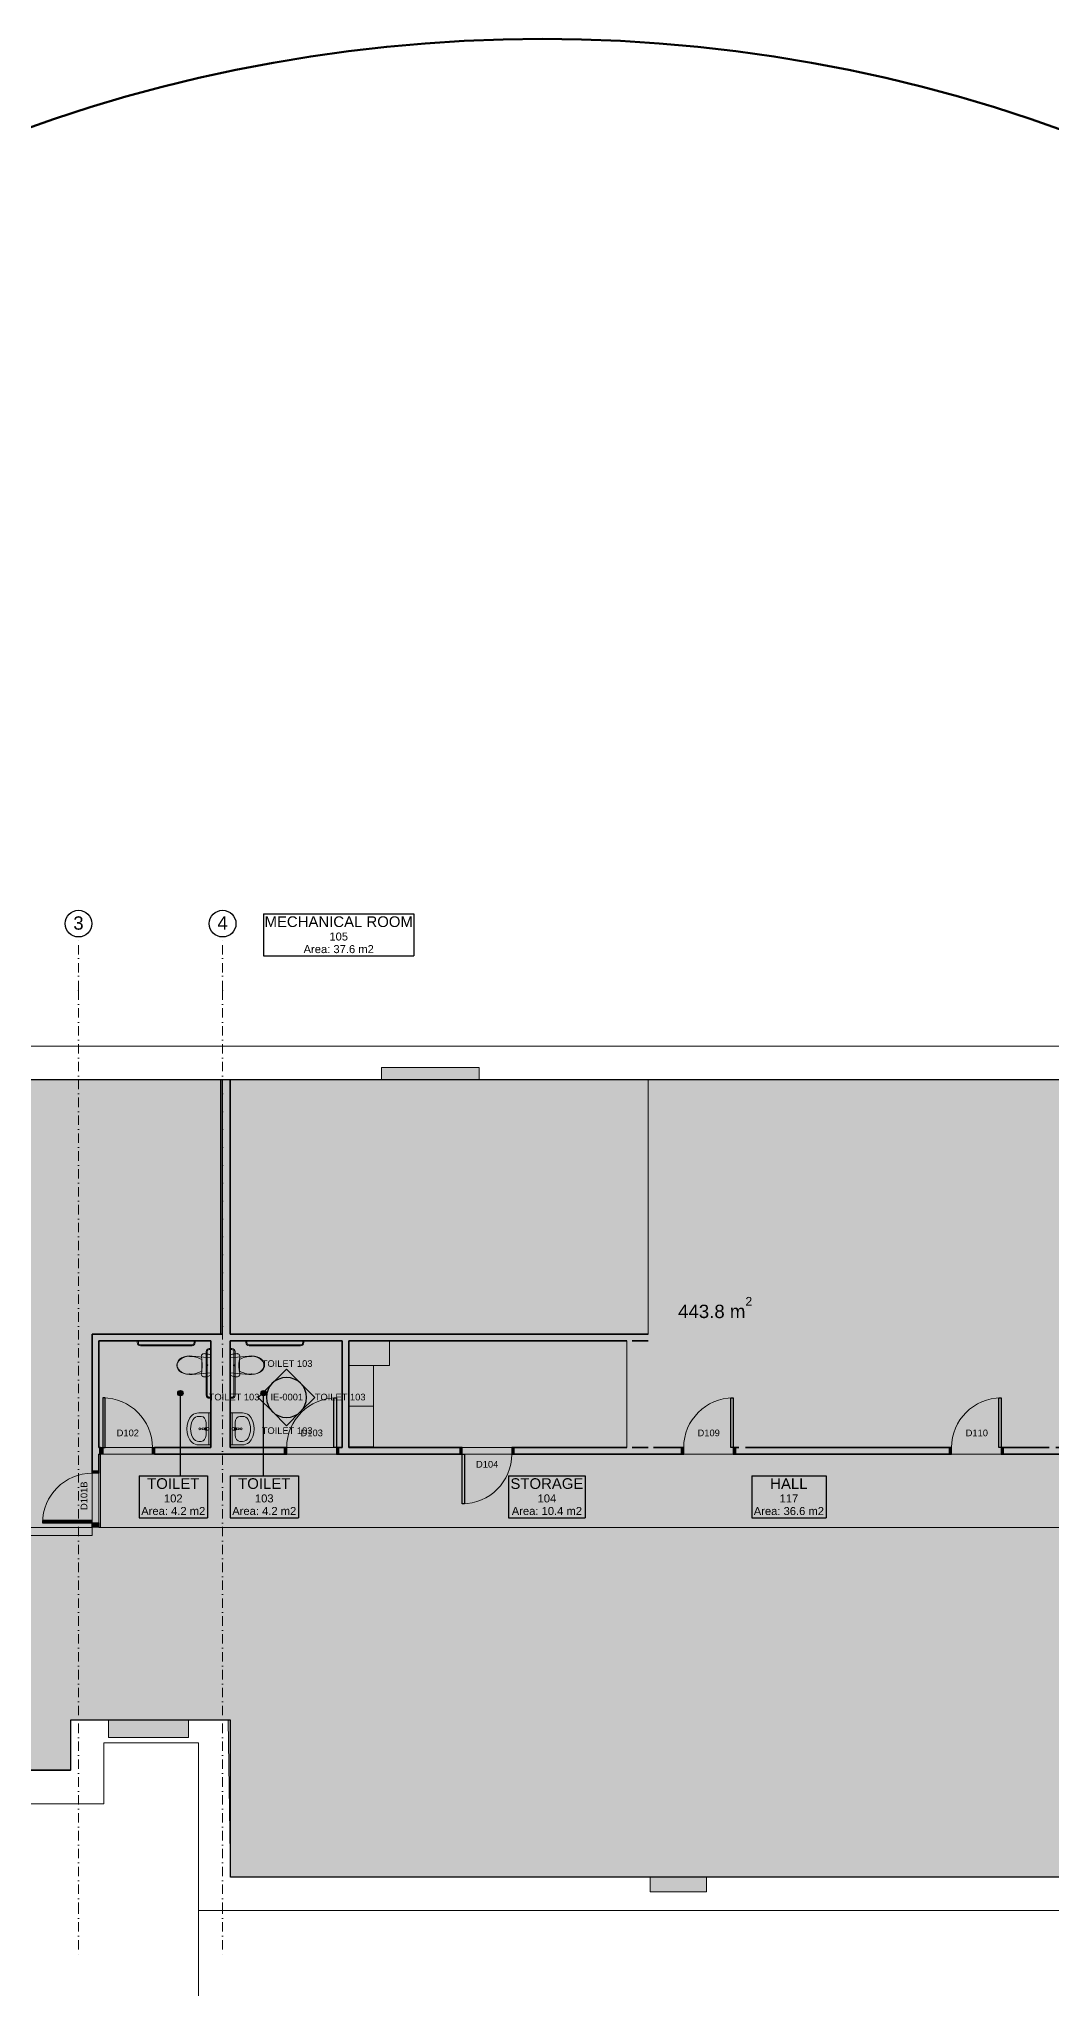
# Model space of a CAD drawing. Header units: millimetres. Extents: x -4040 to 97987, y -17467 to 39515.
# Drawn here: x 59913 to 78874, y 2981 to 39515 of the extents above; entities that cross this region are included whole.
import ezdxf
from ezdxf.enums import TextEntityAlignment as Align

# ---------------------------------------------------------------- set-up
doc = ezdxf.new("R2010")
doc.units = ezdxf.units.MM
doc.header["$MEASUREMENT"] = 0
doc.linetypes.add('Dot & Dashed', pattern=[335.138881, 176.388884, -88.194442, 0, -70.555556])
for name, color, linetype in [('A-Zz_50_90_00-M_GrossInternal', 7, 'Continuous'), ('A-Zz_60_50_30-P_MarkerInteriorElevation', 7, 'Continuous'), ('NewA-Ee_25_10-M_WallsInternal', 7, 'Continuous'), ('NewA-Ee_30_40-M_Floors', 7, 'Continuous'), ('NewA-Ee_30_60-M_Pavements', 7, 'Continuous'), ('NewA-Ee_40_20-M_GeneralFFAndEInternalEquipment', 7, 'Continuous'), ('NewA-Ee_40_20-M_GeneralFFAndEInternalFixed', 7, 'Continuous'), ('NewA-Ee_40_20-M_GeneralFFAndEInternalSanitary', 7, 'Continuous'), ('NewA-SL-M_SpacesExternal', 7, 'Continuous'), ('NewA-SL-M_SpacesInternal', 7, 'Continuous'), ('NewA-Ss_30_25-M_CeilingAndSoffitSystems', 7, 'Continuous'), ('NewA-Zz_35_40_80-M_GridStructural', 7, 'Continuous'), ('NewA-Zz_50_10_70-P_BoundarySiteRed', 7, 'Continuous'), ('NewA-Zz_50_10_90-P_BoundarySpace', 7, 'Continuous'), ('NewA-Zz_50_90_00-M_GrossInternal', 7, 'Continuous')]:
    doc.layers.add(name, color=color, linetype=linetype)
doc.styles.add('GENERATED_STYLE_1', font='')
doc.styles.get('GENERATED_STYLE_1').set_extended_font_data('Arial')

# ---------------------------------------------------------------- blocks, each defined once
blk = doc.blocks.new('HALL_117_17_1', base_point=(73962, 12228))
at = {"layer": 'NewA-SL-M_SpacesInternal', "color": 253, "linetype": 'Continuous', "lineweight": 13}
for p, q in [((87228, 12987), (61036, 12987)), ((61036, 12987), (61036, 11612)), ((87228, 11612), (87228, 12987)), ((61036, 11612), (61036, 11612)), ((61036, 11612), (82903, 11612)), ((82903, 11612), (87228, 11612))]:
    blk.add_line(p, q, dxfattribs=at)
at = {"layer": 'NewA-SL-M_SpacesInternal', "linetype": 'Continuous'}
for p, q in [((73266, 12581), (73266, 12267)), ((73266, 12581), (74659, 12581)), ((74659, 12581), (74659, 12267)), ((73266, 12267), (73266, 12031)), ((74659, 12267), (74659, 12031)), ((73266, 12031), (73266, 11796)), ((73266, 11796), (74659, 11796)), ((74659, 12031), (74659, 11796))]:
    blk.add_line(p, q, dxfattribs=at)
at = {"layer": 'NewA-SL-M_SpacesInternal', "color": 5, "lineweight": 70, "style": 'GENERATED_STYLE_1'}
for tag, height, p in [('ROOM_NAME', 200, (73962, 12536)), ('ROOM_NUMBER', 150, (73962, 12233)), ('adj_text', 150, (73962, 11997))]:
    blk.add_attdef(tag, text='', height=height, dxfattribs=at).set_placement(p, align=Align.TOP_CENTER)
blk = doc.blocks.new('MECHANICAL ROOM_105_18_1', base_point=(65528, 22761))
at = {"layer": 'NewA-SL-M_SpacesInternal', "linetype": 'Continuous'}
for p, q in [((64120, 23115), (64120, 22800)), ((64120, 23115), (66937, 23115)), ((66937, 23115), (66937, 22800)), ((64120, 22800), (64120, 22565)), ((66937, 22800), (66937, 22565)), ((64120, 22565), (64120, 22329)), ((64120, 22329), (66937, 22329)), ((66937, 22565), (66937, 22329))]:
    blk.add_line(p, q, dxfattribs=at)
at = {"layer": 'NewA-SL-M_SpacesInternal', "color": 253, "linetype": 'Continuous', "lineweight": 13}
for p, q in [((71328, 20011), (63496, 20011)), ((63496, 20011), (63496, 15235)), ((71328, 15235), (71328, 20011)), ((63496, 15235), (71328, 15235))]:
    blk.add_line(p, q, dxfattribs=at)
at = {"layer": 'NewA-SL-M_SpacesInternal', "color": 5, "lineweight": 70, "style": 'GENERATED_STYLE_1'}
for tag, height, p in [('ROOM_NAME', 200, (65528, 23069)), ('ROOM_NUMBER', 150, (65528, 22766)), ('adj_text', 150, (65528, 22530))]:
    blk.add_attdef(tag, text='', height=height, dxfattribs=at).set_placement(p, align=Align.TOP_CENTER)
blk = doc.blocks.new('STORAGE_104_19_1', base_point=(69429, 12229))
at = {"layer": 'NewA-SL-M_SpacesInternal', "color": 253, "linetype": 'Continuous', "lineweight": 13}
for p, q in [((70928, 15110), (65721, 15110)), ((65721, 15110), (65721, 13112)), ((70928, 13112), (70928, 15110)), ((65721, 13112), (70928, 13112))]:
    blk.add_line(p, q, dxfattribs=at)
at = {"layer": 'NewA-SL-M_SpacesInternal', "linetype": 'Continuous'}
for p, q in [((68711, 12582), (68711, 12268)), ((68711, 12582), (70147, 12582)), ((70147, 12582), (70147, 12268)), ((68711, 12268), (68711, 12032)), ((70147, 12268), (70147, 12032)), ((68711, 12032), (68711, 11797)), ((68711, 11797), (70147, 11797)), ((70147, 12032), (70147, 11797))]:
    blk.add_line(p, q, dxfattribs=at)
at = {"layer": 'NewA-SL-M_SpacesInternal', "color": 5, "lineweight": 70, "style": 'GENERATED_STYLE_1'}
for tag, height, p in [('ROOM_NAME', 200, (69429, 12537)), ('ROOM_NUMBER', 150, (69429, 12234)), ('adj_text', 150, (69429, 11998))]:
    blk.add_attdef(tag, text='', height=height, dxfattribs=at).set_placement(p, align=Align.TOP_CENTER)
blk = doc.blocks.new('TOILET_103_20_1', base_point=(64133, 12229))
at = {"layer": 'NewA-SL-M_SpacesInternal', "color": 253, "linetype": 'Continuous', "lineweight": 13}
for p, q in [((65596, 15110), (63495, 15110)), ((63495, 15110), (63495, 13112)), ((65596, 13112), (65596, 15110)), ((63495, 13112), (65596, 13112))]:
    blk.add_line(p, q, dxfattribs=at)
at = {"layer": 'NewA-SL-M_SpacesInternal', "linetype": 'Continuous'}
for p, q in [((63495, 12582), (63495, 12268)), ((63495, 12582), (64772, 12582)), ((64772, 12582), (64772, 12268)), ((63495, 12268), (63495, 12032)), ((64772, 12268), (64772, 12032)), ((63495, 12032), (63495, 11797)), ((63495, 11797), (64772, 11797)), ((64772, 12032), (64772, 11797))]:
    blk.add_line(p, q, dxfattribs=at)
at = {"layer": 'NewA-SL-M_SpacesInternal', "color": 5, "lineweight": 70, "style": 'GENERATED_STYLE_1'}
for tag, height, p in [('ROOM_NAME', 200, (64133, 12537)), ('ROOM_NUMBER', 150, (64133, 12234)), ('adj_text', 150, (64133, 11998))]:
    blk.add_attdef(tag, text='', height=height, dxfattribs=at).set_placement(p, align=Align.TOP_CENTER)
blk = doc.blocks.new('TOILET_102_21_1', base_point=(62429, 12229))
at = {"layer": 'NewA-SL-M_SpacesInternal', "color": 253, "linetype": 'Continuous', "lineweight": 13}
for p, q in [((63135, 15110), (61036, 15110)), ((61036, 15110), (61036, 13112)), ((63135, 13112), (63135, 15110)), ((61036, 13112), (63135, 13112))]:
    blk.add_line(p, q, dxfattribs=at)
at = {"layer": 'NewA-SL-M_SpacesInternal', "linetype": 'Continuous'}
for p, q in [((61790, 12582), (61790, 12268)), ((61790, 12582), (63068, 12582)), ((63068, 12582), (63068, 12268)), ((61790, 12268), (61790, 12032)), ((63068, 12268), (63068, 12032)), ((61790, 12032), (61790, 11797)), ((61790, 11797), (63068, 11797)), ((63068, 12032), (63068, 11797))]:
    blk.add_line(p, q, dxfattribs=at)
at = {"layer": 'NewA-SL-M_SpacesInternal', "color": 5, "lineweight": 70, "style": 'GENERATED_STYLE_1'}
for tag, height, p in [('ROOM_NAME', 200, (62429, 12537)), ('ROOM_NUMBER', 150, (62429, 12234)), ('adj_text', 150, (62429, 11998))]:
    blk.add_attdef(tag, text='', height=height, dxfattribs=at).set_placement(p, align=Align.TOP_CENTER)
blk = doc.blocks.new('EXERCISE ROOM_101_22_1', base_point=(52581, 18955))
at = {"layer": 'NewA-SL-M_SpacesInternal', "color": 253, "linetype": 'Continuous', "lineweight": 13}
for p, q in [((63346, 20011), (55153, 20011)), ((55153, 20011), (55153, 11612)), ((63346, 15235), (63346, 20011)), ((60911, 11612), (60911, 15235)), ((60911, 15235), (63346, 15235)), ((55153, 11612), (57053, 11612)), ((57053, 11612), (60911, 11612))]:
    blk.add_line(p, q, dxfattribs=at)
at = {"layer": 'NewA-SL-M_SpacesInternal', "linetype": 'Continuous'}
for p, q in [((51373, 19308), (51373, 18994)), ((51373, 19308), (53789, 19308)), ((53789, 19308), (53789, 18994)), ((51373, 18994), (51373, 18758)), ((51373, 18758), (51373, 18523)), ((53789, 18994), (53789, 18758)), ((53789, 18758), (53789, 18523)), ((51373, 18523), (53789, 18523))]:
    blk.add_line(p, q, dxfattribs=at)
at = {"layer": 'NewA-SL-M_SpacesInternal', "color": 5, "lineweight": 70, "style": 'GENERATED_STYLE_1'}
for tag, height, p in [('ROOM_NAME', 200, (52581, 19263)), ('ROOM_NUMBER', 150, (52581, 18960)), ('adj_text', 150, (52581, 18724))]:
    blk.add_attdef(tag, text='', height=height, dxfattribs=at).set_placement(p, align=Align.TOP_CENTER)
blk = doc.blocks.new('BUILDING SITE_Site_23_1', base_point=(51669, 4145))
at = {"layer": 'NewA-SL-M_SpacesExternal', "color": 253, "linetype": 'Continuous', "lineweight": 13}
for p, q in [((54529, 20636), (90328, 20636)), ((62903, 7578), (61128, 7578)), ((61128, 7578), (61128, 6437)), ((62903, -2031), (62903, 7578)), ((61128, 6437), (56429, 6437))]:
    blk.add_line(p, q, dxfattribs=at)
for start, end in [(90, 121.331), (30.9794, 90)]:
    blk.add_arc((69343, 11024), 28491, start, end, dxfattribs=at)
at = {"layer": 'NewA-SL-M_SpacesExternal', "color": 5, "lineweight": 70, "style": 'GENERATED_STYLE_1'}
for tag, height, p in [('ROOM_NAME', 200, (51669, 4453)), ('ROOM_NUMBER', 150, (51669, 4150)), ('adj_text', 150, (51669, 3914))]:
    blk.add_attdef(tag, text='', height=height, dxfattribs=at).set_placement(p, align=Align.TOP_CENTER)
blk = doc.blocks.new('Mesh_1_1', base_point=(69343, 39515))
at = {"layer": 'NewA-Ee_30_60-M_Pavements', "color": 254, "linetype": 'Continuous', "lineweight": 13, "flags": 128}
blk.add_lwpolyline([(69343, 39515, -0.414214), (97834, 11024, -0.414214), (69343, -17467, -0.414214), (40852, 11024, -0.414214)], format="xyb", close=True, dxfattribs=at)
blk.add_lwpolyline([(54529, 20636), (90328, 20636), (90328, 10987), (83528, 10987), (83528, 4437), (62903, 4437), (62903, 7578), (61128, 7578), (61128, 6437), (56429, 6437), (56429, 10987), (54529, 10987)], close=True, dxfattribs=at)
blk = doc.blocks.new('Slab_18_1', base_point=(66331, 20237))
at = {"layer": 'NewA-Ee_30_40-M_Floors', "linetype": 'Continuous', "lineweight": 13}
blk.add_hatch(color=254, dxfattribs=at).paths.add_polyline_path([(66331, 20237), (66331, 20011), (55153, 20011), (55153, 14262), (54878, 14262), (54878, 13212), (55153, 13212), (55153, 11612), (57053, 11612), (57053, 7062), (60503, 7062), (60503, 8003), (61217, 8003), (61217, 7678), (62717, 7678), (62717, 8003), (63459, 8003), (63503, 5062), (71366, 5062), (71366, 4787), (72416, 4787), (72416, 5062), (82903, 5062), (82903, 11612), (89703, 11612), (89703, 20011), (89643, 20011), (89643, 20237), (87813, 20237), (87813, 20011), (68161, 20011), (68161, 20237)])
at = {"layer": 'NewA-Ee_30_40-M_Floors', "color": 6, "linetype": 'Continuous', "lineweight": 13, "flags": 128}
blk.add_lwpolyline([(66331, 20237), (68161, 20237), (68161, 20011), (87813, 20011), (87813, 20237), (89643, 20237), (89643, 20011), (89703, 20011), (89703, 11612), (82903, 11612), (82903, 5062), (72416, 5062), (72416, 4787), (71366, 4787), (71366, 5062), (63503, 5062), (63459, 8003), (62717, 8003), (62717, 7678), (61217, 7678), (61217, 8003), (60503, 8003), (60503, 7062), (57053, 7062), (57053, 11612), (55153, 11612), (55153, 13212), (54878, 13212), (54878, 14262), (55153, 14262), (55153, 20011), (66331, 20011)], close=True, dxfattribs=at)
blk = doc.blocks.new('Slab_19_1', base_point=(55153, 20011))
at = {"layer": 'NewA-Ss_30_25-M_CeilingAndSoffitSystems', "linetype": 'Continuous', "lineweight": 0}
blk.add_hatch(color=255, dxfattribs=at).paths.add_polyline_path([(55153, 20011), (55153, 11612), (57053, 11612), (57053, 11462), (60911, 11462), (60911, 15232), (63346, 15232), (63346, 20011)])
at = {"layer": 'NewA-Ss_30_25-M_CeilingAndSoffitSystems', "color": 6, "linetype": 'Continuous', "lineweight": 13, "flags": 128}
blk.add_lwpolyline([(55153, 20011), (63346, 20011), (63346, 15232), (60911, 15232), (60911, 11462), (57053, 11462), (57053, 11612), (55153, 11612)], close=True, dxfattribs=at)
blk = doc.blocks.new('Slab_20_1', base_point=(63496, 20011))
at = {"layer": 'NewA-Ss_30_25-M_CeilingAndSoffitSystems', "linetype": 'Continuous', "lineweight": 0}
blk.add_hatch(color=255, dxfattribs=at).paths.add_polyline_path([(63496, 20011), (63496, 15235), (71328, 15235), (71328, 20011)])
at = {"layer": 'NewA-Ss_30_25-M_CeilingAndSoffitSystems', "color": 6, "linetype": 'Continuous', "lineweight": 13, "flags": 128}
blk.add_lwpolyline([(63496, 20011), (71328, 20011), (71328, 15235), (63496, 15235)], close=True, dxfattribs=at)
blk = doc.blocks.new('Slab_21_1', base_point=(61036, 15110))
at = {"layer": 'NewA-Ss_30_25-M_CeilingAndSoffitSystems', "linetype": 'Continuous', "lineweight": 0}
blk.add_hatch(color=255, dxfattribs=at).paths.add_polyline_path([(61036, 15110), (61036, 13112), (63135, 13112), (63135, 15110)])
at = {"layer": 'NewA-Ss_30_25-M_CeilingAndSoffitSystems', "color": 6, "linetype": 'Continuous', "lineweight": 13, "flags": 128}
blk.add_lwpolyline([(61036, 15110), (63135, 15110), (63135, 13112), (61036, 13112)], close=True, dxfattribs=at)
blk = doc.blocks.new('Slab_22_1', base_point=(63495, 15110))
at = {"layer": 'NewA-Ss_30_25-M_CeilingAndSoffitSystems', "linetype": 'Continuous', "lineweight": 0}
blk.add_hatch(color=255, dxfattribs=at).paths.add_polyline_path([(63495, 15110), (63495, 13112), (65596, 13112), (65596, 15110)])
at = {"layer": 'NewA-Ss_30_25-M_CeilingAndSoffitSystems', "color": 6, "linetype": 'Continuous', "lineweight": 13, "flags": 128}
blk.add_lwpolyline([(63495, 15110), (65596, 15110), (65596, 13112), (63495, 13112)], close=True, dxfattribs=at)
blk = doc.blocks.new('Slab_23_1', base_point=(65721, 15107))
at = {"layer": 'NewA-Ss_30_25-M_CeilingAndSoffitSystems', "linetype": 'Continuous', "lineweight": 0}
blk.add_hatch(color=255, dxfattribs=at).paths.add_polyline_path([(65721, 15107), (65721, 13112), (70928, 13112), (70928, 15107)])
at = {"layer": 'NewA-Ss_30_25-M_CeilingAndSoffitSystems', "color": 6, "linetype": 'Continuous', "lineweight": 13, "flags": 128}
blk.add_lwpolyline([(65721, 15107), (70928, 15107), (70928, 13112), (65721, 13112)], close=True, dxfattribs=at)
blk = doc.blocks.new('Slab_24_1', base_point=(87228, 11612))
at = {"layer": 'NewA-Ss_30_25-M_CeilingAndSoffitSystems', "linetype": 'Continuous', "lineweight": 0}
blk.add_hatch(color=255, dxfattribs=at).paths.add_polyline_path([(87228, 11612), (87228, 12987), (61063, 12987), (61063, 11612)])
at = {"layer": 'NewA-Ss_30_25-M_CeilingAndSoffitSystems', "color": 6, "linetype": 'Continuous', "lineweight": 13, "flags": 128}
blk.add_lwpolyline([(87228, 11612), (61063, 11612), (61063, 12987), (87228, 12987)], close=True, dxfattribs=at)
blk = doc.blocks.new('Door 19_4')
at = {"layer": 'NewA-Ee_25_10-M_WallsInternal', "linetype": 'Continuous', "lineweight": 13}
for points in [[(465, 930), (420, 930), (420, 0), (465, 0)], [(-465, -125), (-465, 0), (-505, 0), (-505, -125)], [(505, -125), (505, 0), (465, 0), (465, -125)]]:
    blk.add_hatch(color=255, dxfattribs=at).paths.add_polyline_path(points)
at = {"layer": 'NewA-Ee_25_10-M_WallsInternal', "linetype": 'Continuous'}
for p, q in [((420, 0), (420, 930)), ((420, 930), (465, 930)), ((465, 930), (465, 0)), ((-465, 0), (-505, 0)), ((-505, 0), (-505, -125)), ((-465, -125), (-465, 0)), ((465, 0), (420, 0)), ((505, 0), (465, 0)), ((465, 0), (465, -125)), ((505, -125), (505, 0)), ((-505, -125), (-465, -125)), ((465, -125), (505, -125))]:
    blk.add_line(p, q, dxfattribs=at)
at = {"layer": 'NewA-Ee_25_10-M_WallsInternal', "color": 92, "linetype": 'Continuous', "lineweight": 35}
for p, q in [((-505, 0), (-505, -125)), ((505, 0), (505, -125))]:
    blk.add_line(p, q, dxfattribs=at)
at = {"layer": 'NewA-Ee_25_10-M_WallsInternal', "color": 6, "linetype": 'Continuous', "lineweight": 13}
blk.add_arc((465, 0), 930, 90, 180, dxfattribs=at)
blk = doc.blocks.new('D Marker 19')
at = {"layer": 'NewA-Ee_25_10-M_WallsInternal', "style": 'GENERATED_STYLE_1'}
blk.add_attdef('AC_WIDO_ID', text='', height=125, dxfattribs=at).set_placement((-262, 95), align=Align.BOTTOM_LEFT)
blk = doc.blocks.new('Door 19_3')
at = {"layer": 'NewA-Ee_25_10-M_WallsInternal', "linetype": 'Continuous', "lineweight": 13}
for points in [[(465, 930), (420, 930), (420, 0), (465, 0)], [(-465, -125), (-465, 0), (-505, 0), (-505, -125)], [(505, -125), (505, 0), (465, 0), (465, -125)]]:
    blk.add_hatch(color=255, dxfattribs=at).paths.add_polyline_path(points)
at = {"layer": 'NewA-Ee_25_10-M_WallsInternal', "linetype": 'Continuous'}
for p, q in [((420, 0), (420, 930)), ((420, 930), (465, 930)), ((465, 930), (465, 0)), ((-465, 0), (-505, 0)), ((-505, 0), (-505, -125)), ((-465, -125), (-465, 0)), ((465, 0), (420, 0)), ((505, 0), (465, 0)), ((465, 0), (465, -125)), ((505, -125), (505, 0)), ((-505, -125), (-465, -125)), ((465, -125), (505, -125))]:
    blk.add_line(p, q, dxfattribs=at)
at = {"layer": 'NewA-Ee_25_10-M_WallsInternal', "color": 92, "linetype": 'Continuous', "lineweight": 35}
for p, q in [((-505, -125), (-505, 0)), ((505, -125), (505, 0))]:
    blk.add_line(p, q, dxfattribs=at)
at = {"layer": 'NewA-Ee_25_10-M_WallsInternal', "color": 6, "linetype": 'Continuous', "lineweight": 13}
blk.add_arc((465, 0), 930, 90, 180, dxfattribs=at)
blk = doc.blocks.new('Wall_26_1', base_point=(60911, 12987))
at = {"layer": 'NewA-Ee_25_10-M_WallsInternal', "linetype": 'Continuous', "lineweight": 13}
for points in [[(61036, 12987), (61069, 12987), (61069, 13112), (61036, 13112)], [(64515, 13112), (62079, 13112), (62079, 12987), (64515, 12987)], [(65525, 12987), (67802, 12987), (67802, 13112), (65525, 13112)], [(71952, 13112), (68812, 13112), (68812, 12987), (71952, 12987)], [(72962, 12987), (76970, 12987), (76970, 13112), (72962, 13112)], [(79395, 13112), (77980, 13112), (77980, 12987), (79395, 12987)], [(80405, 12987), (81424, 12987), (81424, 13112), (80405, 13112)], [(87228, 13112), (82434, 13112), (82434, 12987), (87228, 12987)]]:
    blk.add_hatch(color=6, dxfattribs=at).paths.add_polyline_path(points)
at = {"layer": 'NewA-Ee_25_10-M_WallsInternal', "color": 92, "linetype": 'Continuous', "lineweight": 35}
for p, q in [((61069, 13112), (61069, 12987)), ((62079, 13112), (62079, 12987)), ((64515, 13112), (64515, 12987)), ((65525, 13112), (65525, 12987)), ((67802, 13112), (67802, 12987)), ((68812, 13112), (68812, 12987)), ((71952, 13112), (71952, 12987)), ((72962, 13112), (72962, 12987)), ((76970, 13112), (76970, 12987)), ((77980, 13112), (77980, 12987)), ((79395, 13112), (79395, 12987)), ((80405, 13112), (80405, 12987)), ((81424, 13112), (81424, 12987)), ((82434, 13112), (82434, 12987))]:
    blk.add_line(p, q, dxfattribs=at)
at = {"layer": 'NewA-Ee_25_10-M_WallsInternal', "color": 92, "linetype": 'Continuous', "lineweight": 35, "flags": 128}
for points in [[(61069, 13112), (61036, 13112)], [(61036, 12987), (61069, 12987)], [(63135, 13112), (62079, 13112)], [(62079, 12987), (64515, 12987)], [(64515, 13112), (63495, 13112)], [(65596, 13112), (65525, 13112)], [(65525, 12987), (67802, 12987)], [(67802, 13112), (65721, 13112)], [(70928, 13112), (68812, 13112)], [(68812, 12987), (71952, 12987)], [(71328, 13112), (71028, 13112)], [(71952, 13112), (71428, 13112)], [(73028, 13112), (72962, 13112)], [(72962, 12987), (76970, 12987)], [(76970, 13112), (73153, 13112)], [(78841, 13112), (77980, 13112)], [(77980, 12987), (79395, 12987)], [(79395, 13112), (78966, 13112)], [(81253, 13112), (80405, 13112)], [(80405, 12987), (81424, 12987)], [(81424, 13112), (81378, 13112)], [(82844, 13112), (82434, 13112)], [(82434, 12987), (87228, 12987)], [(87228, 13112), (82969, 13112)]]:
    blk.add_lwpolyline(points, dxfattribs=at)
at = {"layer": 'NewA-Ee_25_10-M_WallsInternal', "linetype": 'Continuous', "xscale": -1, "zscale": 1000}
for p in [(61574, 13112), (81929, 13112)]:
    blk.add_blockref('Door 19_4', p, dxfattribs=at)
at = {"layer": 'NewA-Ee_25_10-M_WallsInternal', "linetype": 'Continuous', "zscale": 1000}
for p in [(65020, 13112), (72457, 13112), (77475, 13112)]:
    blk.add_blockref('Door 19_4', p, dxfattribs=at)
at = {"layer": 'NewA-Ee_25_10-M_WallsInternal'}
ref = blk.add_blockref('D Marker 19', (61574, 13112), dxfattribs=at)
ref.add_attrib('AC_WIDO_ID', 'D102', dxfattribs={"color": 7, "height": 125, "style": 'GENERATED_STYLE_1'}).set_placement((61369, 13287), align=Align.BOTTOM_LEFT)
ref = blk.add_blockref('D Marker 19', (65020, 13112), dxfattribs=at)
ref.add_attrib('AC_WIDO_ID', 'D103', dxfattribs={"color": 7, "height": 125, "style": 'GENERATED_STYLE_1'}).set_placement((64815, 13287), align=Align.BOTTOM_LEFT)
ref = blk.add_blockref('D Marker 19', (72457, 13112), dxfattribs=at)
ref.add_attrib('AC_WIDO_ID', 'D109', dxfattribs={"color": 7, "height": 125, "style": 'GENERATED_STYLE_1'}).set_placement((72252, 13287), align=Align.BOTTOM_LEFT)
ref = blk.add_blockref('D Marker 19', (77475, 13112), dxfattribs=at)
ref.add_attrib('AC_WIDO_ID', 'D110', dxfattribs={"color": 7, "height": 125, "style": 'GENERATED_STYLE_1'}).set_placement((77276, 13287), align=Align.BOTTOM_LEFT)
ref = blk.add_blockref('D Marker 19', (81929, 13112), dxfattribs=at)
ref.add_attrib('AC_WIDO_ID', 'D112', dxfattribs={"color": 7, "height": 125, "style": 'GENERATED_STYLE_1'}).set_placement((81731, 13289), align=Align.BOTTOM_LEFT)
at = {"layer": 'NewA-Ee_25_10-M_WallsInternal', "linetype": 'Continuous', "zscale": 1000, "rotation": 180}
for p in [(68307, 12987), (79900, 12987)]:
    blk.add_blockref('Door 19_3', p, dxfattribs=at)
at = {"layer": 'NewA-Ee_25_10-M_WallsInternal'}
ref = blk.add_blockref('D Marker 19', (68307, 13112), dxfattribs=at)
ref.add_attrib('AC_WIDO_ID', 'D104', dxfattribs={"color": 7, "height": 125, "rotation": 360, "style": 'GENERATED_STYLE_1'}).set_placement((68102, 12699), align=Align.BOTTOM_LEFT)
ref = blk.add_blockref('D Marker 19', (79900, 13112), dxfattribs=at)
ref.add_attrib('AC_WIDO_ID', 'D111', dxfattribs={"color": 7, "height": 125, "rotation": 360, "style": 'GENERATED_STYLE_1'}).set_placement((79708, 12689), align=Align.BOTTOM_LEFT)
blk = doc.blocks.new('Wall_27_1', base_point=(60911, 15110))
at = {"layer": 'NewA-Ee_25_10-M_WallsInternal', "linetype": 'Continuous', "lineweight": 13}
blk.add_hatch(color=6, dxfattribs=at).paths.add_polyline_path([(61036, 15110), (71328, 15110), (71328, 15235), (60911, 15235)])
at = {"layer": 'NewA-Ee_25_10-M_WallsInternal', "color": 92, "linetype": 'Continuous', "lineweight": 35, "flags": 128}
for points in [[(63346, 15235), (60911, 15235)], [(61036, 15110), (63135, 15110)], [(63495, 15110), (65596, 15110)], [(71328, 15235), (63496, 15235)], [(65721, 15110), (70928, 15110)], [(71028, 15110), (71328, 15110)]]:
    blk.add_lwpolyline(points, dxfattribs=at)
blk = doc.blocks.new('Wall_28_1', base_point=(63346, 15110))
at = {"layer": 'NewA-Ee_25_10-M_WallsInternal', "linetype": 'Continuous', "lineweight": 13}
blk.add_hatch(color=6, dxfattribs=at).paths.add_polyline_path([(63496, 15235), (63496, 20011), (63346, 20011), (63346, 15235)])
at = {"layer": 'NewA-Ee_25_10-M_WallsInternal', "color": 92, "linetype": 'Continuous', "lineweight": 35, "flags": 128}
for points in [[(63346, 20011), (63346, 15235)], [(63496, 15235), (63496, 20011)]]:
    blk.add_lwpolyline(points, dxfattribs=at)
blk = doc.blocks.new('Wall_29_1', base_point=(65596, 12987))
at = {"layer": 'NewA-Ee_25_10-M_WallsInternal', "linetype": 'Continuous', "lineweight": 13}
blk.add_hatch(color=6, dxfattribs=at).paths.add_polyline_path([(65721, 13112), (65721, 15110), (65596, 15110), (65596, 13112)])
at = {"layer": 'NewA-Ee_25_10-M_WallsInternal', "color": 92, "linetype": 'Continuous', "lineweight": 35, "flags": 128}
for points in [[(65596, 15110), (65596, 13112)], [(65721, 13112), (65721, 15110)]]:
    blk.add_lwpolyline(points, dxfattribs=at)
blk = doc.blocks.new('Door 19_7')
at = {"layer": 'NewA-Ee_25_10-M_WallsInternal', "linetype": 'Continuous', "lineweight": 13}
for points in [[(465, 930), (420, 930), (420, 805), (465, 805)], [(-465, -125), (-465, 0), (-505, 0), (-505, -125)], [(420, 0), (465, 0), (465, 125), (420, 125)], [(505, -125), (505, 0), (465, 0), (465, -125)]]:
    blk.add_hatch(color=255, dxfattribs=at).paths.add_polyline_path(points)
at = {"layer": 'NewA-Ee_25_10-M_WallsInternal', "linetype": 'Continuous'}
for p, q in [((420, 805), (420, 930)), ((420, 930), (465, 930)), ((420, 805), (442.5, 805)), ((420, 125), (420, 805)), ((465, 805), (420, 805)), ((442.5, 805), (465, 805)), ((442.5, 125), (442.5, 805)), ((442.5, 805), (442.5, 125)), ((442.5, 805), (442.5, 125)), ((465, 930), (465, 805)), ((465, 805), (465, 125)), ((-465, 0), (-505, 0)), ((-505, 0), (-505, -125)), ((-465, -125), (-465, 0)), ((442.5, 125), (420, 125)), ((420, 0), (420, 125)), ((420, 125), (465, 125)), ((465, 0), (420, 0)), ((465, 125), (442.5, 125)), ((465, 125), (465, 0)), ((505, 0), (465, 0)), ((465, 0), (465, -125)), ((505, -125), (505, 0)), ((-505, -125), (-465, -125)), ((465, -125), (505, -125))]:
    blk.add_line(p, q, dxfattribs=at)
at = {"layer": 'NewA-Ee_25_10-M_WallsInternal', "color": 92, "linetype": 'Continuous', "lineweight": 35}
for p, q in [((-505, -125), (-505, 0)), ((505, -125), (505, 0))]:
    blk.add_line(p, q, dxfattribs=at)
at = {"layer": 'NewA-Ee_25_10-M_WallsInternal', "color": 6, "linetype": 'Continuous', "lineweight": 13}
blk.add_arc((465, 0), 930, 90, 180, dxfattribs=at)
blk = doc.blocks.new('Wall_30_1', base_point=(60911, 11612))
at = {"layer": 'NewA-Ee_25_10-M_WallsInternal', "linetype": 'Continuous', "lineweight": 13}
for points in [[(61036, 15110), (60911, 15235), (60911, 12669), (61036, 12669)], [(60911, 11659), (60911, 11612), (61036, 11612), (61036, 11659)]]:
    blk.add_hatch(color=6, dxfattribs=at).paths.add_polyline_path(points)
at = {"layer": 'NewA-Ee_25_10-M_WallsInternal', "color": 92, "linetype": 'Continuous', "lineweight": 35}
for p, q in [((61036, 12669), (60911, 12669)), ((61036, 11659), (60911, 11659))]:
    blk.add_line(p, q, dxfattribs=at)
at = {"layer": 'NewA-Ee_25_10-M_WallsInternal', "color": 92, "linetype": 'Continuous', "lineweight": 35, "flags": 128}
for points in [[(60911, 15235), (60911, 12669)], [(61036, 13112), (61036, 15110)], [(61036, 12669), (61036, 12987)], [(60911, 11659), (60911, 11612)], [(61036, 11612), (61036, 11659)]]:
    blk.add_lwpolyline(points, dxfattribs=at)
at = {"layer": 'NewA-Ee_25_10-M_WallsInternal', "linetype": 'Continuous', "xscale": -1, "zscale": 1000, "rotation": 90}
blk.add_blockref('Door 19_7', (60911, 12164), dxfattribs=at)
at = {"layer": 'NewA-Ee_25_10-M_WallsInternal'}
ref = blk.add_blockref('D Marker 19', (60911, 12164), dxfattribs=dict(at, rotation=90))
ref.add_attrib('AC_WIDO_ID', 'D101B', dxfattribs={"color": 7, "height": 125, "rotation": 90, "style": 'GENERATED_STYLE_1'}).set_placement((60857, 11942), align=Align.BOTTOM_LEFT)
blk = doc.blocks.new('Wall_31_1', base_point=(63495, 15110))
at = {"layer": 'NewA-Ee_25_10-M_WallsInternal', "linetype": 'Continuous', "lineweight": 13}
blk.add_hatch(color=6, dxfattribs=at).paths.add_polyline_path([(63135, 15110), (63135, 13112), (63495, 13112), (63495, 15110)])
at = {"layer": 'NewA-Ee_25_10-M_WallsInternal', "color": 92, "linetype": 'Continuous', "lineweight": 35, "flags": 128}
for points in [[(63135, 15110), (63135, 13112)], [(63495, 13112), (63495, 15110)]]:
    blk.add_lwpolyline(points, dxfattribs=at)
blk = doc.blocks.new('Standard grid marker')
at = {"layer": 'NewA-Zz_35_40_80-M_GridStructural', "color": 6, "linetype": 'Dot & Dashed', "lineweight": 13}
for p, q in [((1000, 0), (18131, 0)), ((18131, 0), (19131, 0)), ((1000, 0), (0, 0))]:
    blk.add_line(p, q, dxfattribs=at)
at = {"layer": 'NewA-Zz_35_40_80-M_GridStructural', "linetype": 'Continuous'}
blk.add_circle((-250, 0), 250, dxfattribs=at)
at = {"layer": 'NewA-Zz_35_40_80-M_GridStructural', "color": 6, "linetype": 'Dot & Dashed', "lineweight": 13}
blk.add_point((1000, 0), dxfattribs=at)
blk.add_point((1000, 0), dxfattribs=at)
at = {"layer": 'NewA-Zz_35_40_80-M_GridStructural', "style": 'GENERATED_STYLE_1'}
blk.add_attdef('AC_MarkerText_1', text='', height=250, rotation=90, dxfattribs=at).set_placement((-250, 14), align=Align.MIDDLE_CENTER)
blk = doc.blocks.new('WC 19')
at = {"layer": 'NewA-Ee_40_20-M_GeneralFFAndEInternalSanitary', "color": 1, "linetype": 'Continuous', "lineweight": 18}
for p, q in [((-217, -137), (-218, -153)), ((-218, -153), (-216, -165)), ((-216, -120), (-217, -137)), ((-213, -104), (-216, -120)), ((-216, -165), (-212, -176)), ((-210, -87), (-213, -104)), ((-212, -176), (-206, -186)), ((-205, -71), (-210, -87)), ((-206, -186), (-198, -194)), ((-200, -56), (-205, -71)), ((-194, -40), (-200, -56)), ((-198, -194), (-188, -200)), ((-187, -25), (-194, -40)), ((-188, -200), (-178, -204)), ((187, -25), (-187, -25)), ((-178, -204), (-166, -206)), ((-141, -25), (-173, -375)), ((-166, -206), (-154, -205)), ((-154, -205), (-116, -198)), ((141, -25), (-141, -25)), ((-116, -198), (-78, -193)), ((0, -198), (-109, -198)), ((-78, -193), (-39, -190)), ((-39, -190), (0, -189)), ((0, -189), (39, -190)), ((109, -198), (0, -198)), ((39, -190), (78, -193)), ((78, -193), (116, -198)), ((116, -198), (154, -205)), ((173, -375), (141, -25)), ((154, -205), (166, -206)), ((166, -206), (178, -204)), ((178, -204), (188, -200)), ((194, -40), (187, -25)), ((188, -200), (198, -194)), ((200, -56), (194, -40)), ((198, -194), (206, -186)), ((205, -71), (200, -56)), ((210, -87), (205, -71)), ((206, -186), (212, -176)), ((213, -104), (210, -87)), ((212, -176), (216, -165)), ((216, -120), (213, -104)), ((217, -137), (216, -120)), ((216, -165), (218, -153)), ((218, -153), (217, -137)), ((-173, -375), (-175, -427)), ((-175, -427), (-169, -478)), ((-169, -478), (-157, -528)), ((-157, -528), (-138, -575)), ((-138, -575), (-112, -612)), ((-112, -612), (-79, -641)), ((-79, -641), (-41, -659)), ((-41, -659), (0, -665)), ((0, -656), (0, -656)), ((0, -665), (41, -659)), ((41, -659), (79, -641)), ((79, -641), (112, -612)), ((81, -630), (81, -630)), ((112, -612), (138, -575)), ((138, -575), (157, -528)), ((157, -528), (169, -478)), ((169, -478), (175, -427)), ((175, -427), (173, -375))]:
    blk.add_line(p, q, dxfattribs=at)
blk.add_circle((0, -100), 15, dxfattribs=at)
for centre, radius, start, end in [((258, -413), 425, 149.6518, 181.3539), ((-258, -413), 425, 358.6461, 30.3482), ((89, -437), 257, 176.8048, 228.4245), ((1, -518), 139, 233.7772, 269.6644), ((-1, -518), 139, 270.3356, 306.2228), ((-89, -437), 257, 311.5755, 3.1952)]:
    blk.add_arc(centre, radius, start, end, dxfattribs=at)
for p in [(109, -198), (-167, -423), (-81, -630), (167, -423)]:
    blk.add_point(p, dxfattribs=at)
blk = doc.blocks.new('Mirror 19_4')
at = {"layer": 'NewA-Ee_40_20-M_GeneralFFAndEInternalFixed', "color": 1, "linetype": 'Continuous', "lineweight": 18}
for p, q in [((4777, 30), (0, 30)), ((0, 30), (0, 0)), ((4777, 30), (0, 30)), ((0, 30), (0, 0)), ((0, 0), (4777, 0)), ((0, 0), (4777, 0)), ((4777, 0), (4777, 30)), ((4777, 0), (4777, 30))]:
    blk.add_line(p, q, dxfattribs=at)
blk = doc.blocks.new('Flexible Shelf 19')
at = {"layer": 'NewA-Ee_40_20-M_GeneralFFAndEInternalFixed', "color": 1, "linetype": 'Continuous', "lineweight": 18}
for p, q in [((762, 457.2), (0, 457.2)), ((0, 457.2), (0, 0)), ((762, 0), (762, 457.2)), ((0, 0), (762, 0))]:
    blk.add_line(p, q, dxfattribs=at)
blk = doc.blocks.new('Grab Bar 19')
at = {"layer": 'NewA-Ee_40_20-M_GeneralFFAndEInternalEquipment', "color": 1, "linetype": 'Continuous', "lineweight": 18}
for p, q in [((-477.5, 0), (-477.5, -5)), ((-437.5, 0), (-477.5, 0)), ((-437.5, -5), (-437.5, 0)), ((437.5, 0), (437.5, -5)), ((477.5, 0), (437.5, 0)), ((477.5, -5), (477.5, 0)), ((-477.5, -5), (-437.5, -5)), ((-467.5, -5), (-467.5, -30)), ((-447.5, -5), (-467.5, -5)), ((-447.5, -30), (-447.5, -5)), ((407.5, -70), (-407.5, -70)), ((-407.5, -90), (407.5, -90)), ((437.5, -5), (477.5, -5)), ((467.5, -5), (447.5, -5)), ((447.5, -5), (447.5, -30)), ((467.5, -30), (467.5, -5))]:
    blk.add_line(p, q, dxfattribs=at)
for centre, radius, start, end in [((-407.5, -30), 60, 180, 270), ((-407.5, -30), 40, 180, 270), ((407.5, -30), 60, 270, 0), ((407.5, -30), 40, 270, 0)]:
    blk.add_arc(centre, radius, start, end, dxfattribs=at)
blk = doc.blocks.new('Grab Bar 19_2')
at = {"layer": 'NewA-Ee_40_20-M_GeneralFFAndEInternalEquipment', "color": 1, "linetype": 'Continuous', "lineweight": 18}
for p, q in [((-552.5, 0), (-552.5, -5)), ((-512.5, 0), (-552.5, 0)), ((-512.5, -5), (-512.5, 0)), ((512.5, 0), (512.5, -5)), ((552.5, 0), (512.5, 0)), ((552.5, -5), (552.5, 0)), ((-552.5, -5), (-512.5, -5)), ((-542.5, -5), (-542.5, -30)), ((-522.5, -5), (-542.5, -5)), ((-522.5, -30), (-522.5, -5)), ((482.5, -70), (-482.5, -70)), ((-482.5, -90), (482.5, -90)), ((512.5, -5), (552.5, -5)), ((542.5, -5), (522.5, -5)), ((522.5, -5), (522.5, -30)), ((542.5, -30), (542.5, -5))]:
    blk.add_line(p, q, dxfattribs=at)
for centre, radius, start, end in [((-482.5, -30), 60, 180, 270), ((-482.5, -30), 40, 180, 270), ((482.5, -30), 60, 270, 0), ((482.5, -30), 40, 270, 0)]:
    blk.add_arc(centre, radius, start, end, dxfattribs=at)
blk = doc.blocks.new('Basin 19')
at = {"layer": 'NewA-Ee_40_20-M_GeneralFFAndEInternalSanitary', "color": 1, "linetype": 'Continuous', "lineweight": 18}
for p, q in [((-300, 0), (-300, -229)), ((300, 0), (-300, 0)), ((300, -229), (300, 0)), ((-300, -229), (-297, -263)), ((-297, -263), (-289, -295)), ((-289, -295), (-274, -326)), ((-274, -326), (-256, -353)), ((-256, -353), (-232, -377)), ((-235, -183), (-235, -229)), ((119, -92), (-119, -92)), ((-25, -57), (-21, -99)), ((-18, -109), (-11, -162)), ((-14, -97), (-14, -82)), ((-14, -82), (14, -82)), ((11, -162), (18, -109)), ((14, -82), (14, -97)), ((21, -99), (25, -57)), ((232, -377), (256, -353)), ((235, -183), (235, -229)), ((256, -353), (274, -326)), ((274, -326), (289, -295)), ((289, -295), (297, -263)), ((297, -263), (300, -229)), ((-232, -377), (-205, -396)), ((-205, -396), (-140, -426)), ((-140, -426), (-71, -444)), ((-71, -444), (0, -450)), ((0, -450), (71, -444)), ((71, -444), (140, -426)), ((140, -426), (205, -396)), ((205, -396), (232, -377))]:
    blk.add_line(p, q, dxfattribs=at)
blk.add_circle((0, -207), 17.5, dxfattribs=at)
for centre, radius, start, end in [((0, -57), 25, 0, 180), ((0, -97), 21.1, 185.1696, 212.771), ((0, -97), 21.1, 212.771, 327.229), ((0, -97), 13.6, 180, 0), ((0, -160), 11.2, 187.1389, 352.8611), ((0, -97), 21.1, 327.229, 354.8304)]:
    blk.add_arc(centre, radius, start, end, dxfattribs=at)
for centre, major_axis, ratio, start_param, end_param in [((-119, -183), (-116, 0), 0.783646, 4.712389, 6.283185), ((-119, -229), (0, -121), 0.956522, 4.712389, 5.78621), ((0, 0), (0, -382), 0.956522, 5.78621, 6.78016), ((119, -183), (-116, 0), 0.783646, 3.141593, 4.712389), ((119, -229), (0, -121), 0.956522, 0.496975, 1.570796)]:
    blk.add_ellipse(centre, major_axis=major_axis, ratio=ratio, start_param=start_param, end_param=end_param, dxfattribs=at)
blk = doc.blocks.new('Mirror 19')
at = {"layer": 'NewA-Ee_40_20-M_GeneralFFAndEInternalEquipment', "color": 1, "linetype": 'Continuous', "lineweight": 18}
for p, q in [((600, 40), (0, 40)), ((0, 40), (0, 0)), ((600, 40), (0, 40)), ((0, 40), (0, 0)), ((0, 0), (600, 0)), ((0, 0), (600, 0)), ((600, 0), (600, 40)), ((600, 0), (600, 40))]:
    blk.add_line(p, q, dxfattribs=at)
blk = doc.blocks.new('Line_24_1', base_point=(64121, 12581))
at = {"layer": 'NewA-Zz_50_10_90-P_BoundarySpace', "linetype": 'Continuous'}
blk.add_hatch(color=256, dxfattribs=at).paths.add_polyline_path([(64171, 14131), (64167, 14150), (64157, 14166), (64140, 14177), (64121, 14181), (64102, 14177), (64086, 14166), (64075, 14150), (64071, 14131), (64075, 14111), (64086, 14095), (64102, 14084), (64121, 14081), (64140, 14084), (64157, 14095), (64167, 14111)])
blk.add_line((64121, 12581), (64121, 14081), dxfattribs=at)
blk.add_circle((64121, 14131), 50, dxfattribs=at)
blk = doc.blocks.new('Line_25_1', base_point=(62561, 12581))
at = {"layer": 'NewA-Zz_50_10_90-P_BoundarySpace', "linetype": 'Continuous'}
blk.add_hatch(color=256, dxfattribs=at).paths.add_polyline_path([(62611, 14131), (62608, 14150), (62597, 14166), (62581, 14177), (62561, 14181), (62542, 14177), (62526, 14166), (62515, 14150), (62511, 14131), (62515, 14111), (62526, 14095), (62542, 14084), (62561, 14081), (62581, 14084), (62597, 14095), (62608, 14111)])
blk.add_line((62561, 12581), (62561, 14081), dxfattribs=at)
blk.add_circle((62561, 14131), 50, dxfattribs=at)
blk = doc.blocks.new('Interior Elevation_3_1', base_point=(63495, 14390))
at = {"layer": 'A-Zz_60_50_30-P_MarkerInteriorElevation', "linetype": 'Continuous'}
for points in [[(64285, 14316), (64019, 14051), (64285, 13786, -0.414214)], [(64815, 14316), (64550, 14582), (64285, 14316, -0.414214)], [(64815, 13786), (65080, 14051), (64815, 14316, -0.414214)], [(64285, 13786), (64550, 13521), (64815, 13786, -0.414214)]]:
    blk.add_hatch(color=256, dxfattribs=at).paths.add_polyline_path(points)
for p, q in [((64285, 14316), (64019, 14051)), ((64550, 14582), (64285, 14316)), ((64815, 14316), (64550, 14582)), ((65080, 14051), (64815, 14316)), ((64019, 14051), (64285, 13786)), ((64815, 13786), (65080, 14051)), ((64285, 13786), (64550, 13521)), ((64550, 13521), (64815, 13786))]:
    blk.add_line(p, q, dxfattribs=at)
for start, end in [(0, 180), (180, 0)]:
    blk.add_arc((64550, 14051), 375, start, end, dxfattribs=at)
at = {"layer": 'A-Zz_60_50_30-P_MarkerInteriorElevation', "color": 5, "lineweight": 70, "char_height": 125, "style": 'GENERATED_STYLE_1'}
for s, insert, attachment_point in [('\\A1;{\\fArial|b0|i0|c0|p34;TOILET 103}', (64086, 14622), 7), ('\\A1;{\\fArial|b0|i0|c0|p34;TOILET 103}', (63092, 14057), 4), ('\\A1;{\\fArial|b0|i0|c0|p34;IE-0001}', (64250, 14057), 4), ('\\A1;{\\fArial|b0|i0|c0|p34;TOILET 103}', (65080, 14057), 4), ('\\A1;{\\fArial|b0|i0|c0|p34;TOILET 103}', (64086, 13492), 1)]:
    blk.add_mtext(s, dxfattribs=dict(at, insert=insert, attachment_point=attachment_point))

msp = doc.modelspace()

# ---------------------------------------------------------------- hatches: boundary and pattern name
at = {"layer": 'NewA-Zz_50_90_00-M_GrossInternal', "linetype": 'Continuous', "lineweight": 140}
msp.add_hatch(color=1, dxfattribs=at).paths.add_polyline_path([(55153.5, 20011.4), (89702.9, 20011.4), (89702.9, 11611.9), (82902.9, 11611.9), (82902.9, 5061.9), (63503.5, 5061.9), (63503.5, 8003.4), (60502.9, 8003.4), (60502.9, 7061.9), (57053.5, 7061.9), (57053.5, 11611.9), (55153.5, 11611.9)])

# ---------------------------------------------------------------- linework, layer by layer
at = {"layer": 'NewA-Zz_50_10_70-P_BoundarySiteRed', "color": 1, "linetype": 'Continuous', "lineweight": 140}
msp.add_circle((69343.1, 11023.9), 28490.7, dxfattribs=at)
at = {"layer": 'NewA-Zz_50_90_00-M_GrossInternal', "linetype": 'Continuous', "flags": 128}
msp.add_lwpolyline([(55153.5, 20011.4), (89702.9, 20011.4), (89702.9, 11611.9), (82902.9, 11611.9), (82902.9, 5061.9), (63503.5, 5061.9), (63503.5, 8003.4), (60502.9, 8003.4), (60502.9, 7061.9), (57053.5, 7061.9), (57053.5, 11611.9), (55153.5, 11611.9)], close=True, dxfattribs=at)

# ---------------------------------------------------------------- block references
at = {"layer": 'A-Zz_60_50_30-P_MarkerInteriorElevation', "lineweight": 0}
msp.add_blockref('Interior Elevation_3_1', (63495.1, 14390.2), dxfattribs=at)
at = {"layer": 'NewA-Ee_25_10-M_WallsInternal', "color": 92, "lineweight": 35}
for name, p in [('Wall_28_1', (63345.9, 15109.5)), ('Wall_30_1', (60910.6, 11611.9)), ('Wall_27_1', (60910.6, 15109.5)), ('Wall_31_1', (63495.1, 15109.5)), ('Wall_29_1', (65595.8, 12986.6)), ('Wall_26_1', (60910.6, 12986.6))]:
    msp.add_blockref(name, p, dxfattribs=at)
at = {"layer": 'NewA-Ee_30_40-M_Floors', "color": 6, "linetype": 'Continuous', "lineweight": 13}
msp.add_blockref('Slab_18_1', (66331.2, 20236.6), dxfattribs=at)
at = {"layer": 'NewA-Ee_30_60-M_Pavements', "color": 254, "lineweight": 13}
msp.add_blockref('Mesh_1_1', (69343.1, 39514.6), dxfattribs=at)
at = {"layer": 'NewA-Ee_40_20-M_GeneralFFAndEInternalEquipment', "color": 6, "linetype": 'Continuous', "lineweight": 13, "zscale": 1000}
msp.add_blockref('Grab Bar 19_2', (62297.6, 15108.5), dxfattribs=at)
at = {"layer": 'NewA-Ee_40_20-M_GeneralFFAndEInternalEquipment', "color": 6, "linetype": 'Continuous', "lineweight": 13, "zscale": 1000, "rotation": 270}
msp.add_blockref('Grab Bar 19', (63134.1, 14502), dxfattribs=at)
at = {"layer": 'NewA-Ee_40_20-M_GeneralFFAndEInternalEquipment', "color": 6, "linetype": 'Continuous', "lineweight": 13, "xscale": -1, "zscale": 1000}
for name, p, rotation in [('Grab Bar 19', (63496.1, 14502), 90), ('Mirror 19', (63095.1, 13161.6), 270), ('Mirror 19', (63535.1, 13761.6), 90)]:
    msp.add_blockref(name, p, dxfattribs=dict(at, rotation=rotation))
msp.add_blockref('Grab Bar 19_2', (64332.6, 15108.5), dxfattribs=at)
at = {"layer": 'NewA-Ee_40_20-M_GeneralFFAndEInternalFixed', "color": 6, "linetype": 'Continuous', "lineweight": 13, "zscale": 1000}
for name, p, rotation in [('Mirror 19_4', (63315.9, 20011.4), 270), ('Flexible Shelf 19', (66178, 13890.3), 90), ('Flexible Shelf 19', (66178, 13128.3), 90)]:
    msp.add_blockref(name, p, dxfattribs=dict(at, rotation=rotation))
msp.add_blockref('Flexible Shelf 19', (65720.8, 14652.3), dxfattribs=at)
at = {"layer": 'NewA-Ee_40_20-M_GeneralFFAndEInternalSanitary', "color": 6, "linetype": 'Continuous', "lineweight": 13, "zscale": 1000, "rotation": 270}
for name, p in [('WC 19', (63160.1, 14654.5)), ('Basin 19', (63135.1, 13461.6))]:
    msp.add_blockref(name, p, dxfattribs=at)
at = {"layer": 'NewA-Ee_40_20-M_GeneralFFAndEInternalSanitary', "color": 6, "linetype": 'Continuous', "lineweight": 13, "xscale": -1, "zscale": 1000, "rotation": 90}
for name, p in [('WC 19', (63470.1, 14654.5)), ('Basin 19', (63495.1, 13461.6))]:
    msp.add_blockref(name, p, dxfattribs=at)
at = {"layer": 'NewA-SL-M_SpacesExternal', "linetype": 'Continuous'}
msp.add_blockref('BUILDING SITE_Site_23_1', (51668.8, 4144.7), dxfattribs=at)
at = {"layer": 'NewA-SL-M_SpacesInternal', "linetype": 'Continuous'}
for name, p, values in [('MECHANICAL ROOM_105_18_1', (65528.5, 22760.9), {'ROOM_NAME': 'MECHANICAL ROOM', 'ROOM_NUMBER': '105', 'adj_text': 'Area: 37.6 m2'}), ('EXERCISE ROOM_101_22_1', (52580.9, 18954.8), {'ROOM_NAME': 'EXERCISE ROOM', 'ROOM_NUMBER': '101', 'adj_text': 'Area: 60.2 m2'}), ('TOILET_102_21_1', (62428.6, 12228.8), {'ROOM_NAME': 'TOILET', 'ROOM_NUMBER': '102', 'adj_text': 'Area: 4.2 m2'}), ('TOILET_103_20_1', (64133.5, 12228.8), {'ROOM_NAME': 'TOILET', 'ROOM_NUMBER': '103', 'adj_text': 'Area: 4.2 m2'}), ('STORAGE_104_19_1', (69428.9, 12228.8), {'ROOM_NAME': 'STORAGE', 'ROOM_NUMBER': '104', 'adj_text': 'Area: 10.4 m2'}), ('HALL_117_17_1', (73962.5, 12227.7), {'ROOM_NAME': 'HALL', 'ROOM_NUMBER': '117', 'adj_text': 'Area: 36.6 m2'})]:
    msp.add_blockref(name, p, dxfattribs=at).add_auto_attribs(values)
at = {"layer": 'NewA-Ss_30_25-M_CeilingAndSoffitSystems', "color": 6, "linetype": 'Continuous', "lineweight": 13}
for name, p in [('Slab_19_1', (55153.5, 20011.4)), ('Slab_20_1', (63495.9, 20011.4)), ('Slab_21_1', (61035.6, 15109.5)), ('Slab_22_1', (63495.1, 15109.5)), ('Slab_23_1', (65720.8, 15107.4)), ('Slab_24_1', (87228.2, 11611.9))]:
    msp.add_blockref(name, p, dxfattribs=at)
at = {"layer": 'NewA-Zz_35_40_80-M_GridStructural', "color": 1, "linetype": 'Continuous', "lineweight": 18}
ref = msp.add_blockref('Standard grid marker', (60653.2, 22681.9), dxfattribs=dict(at, zscale=1000, rotation=270))
ref.add_attrib('AC_MarkerText_1', '3', dxfattribs={"color": 7, "height": 250, "rotation": 360, "style": 'GENERATED_STYLE_1'}).set_placement((60653.2, 22944), align=Align.MIDDLE_CENTER)
ref = msp.add_blockref('Standard grid marker', (63353.2, 22681.9), dxfattribs=dict(at, zscale=1000, rotation=270))
ref.add_attrib('AC_MarkerText_1', '4', dxfattribs={"color": 7, "height": 250, "rotation": 360, "style": 'GENERATED_STYLE_1'}).set_placement((63353.2, 22946.2), align=Align.MIDDLE_CENTER)
at = {"layer": 'NewA-Zz_50_10_90-P_BoundarySpace', "linetype": 'Continuous'}
for name, p in [('Line_25_1', (62561.5, 12581.3)), ('Line_24_1', (64121.3, 12581.3))]:
    msp.add_blockref(name, p, dxfattribs=at)

# ---------------------------------------------------------------- texts
at = {"layer": 'A-Zz_50_90_00-M_GrossInternal', "insert": (71886.4, 15535.7), "char_height": 250, "attachment_point": 7, "style": 'GENERATED_STYLE_1'}
msp.add_mtext('{\\fArial|b0|i0|c0|p34;443.8 m{\\H0.66x;\\S2^  ;}}', dxfattribs=at)

doc.saveas('drawing.dxf')
